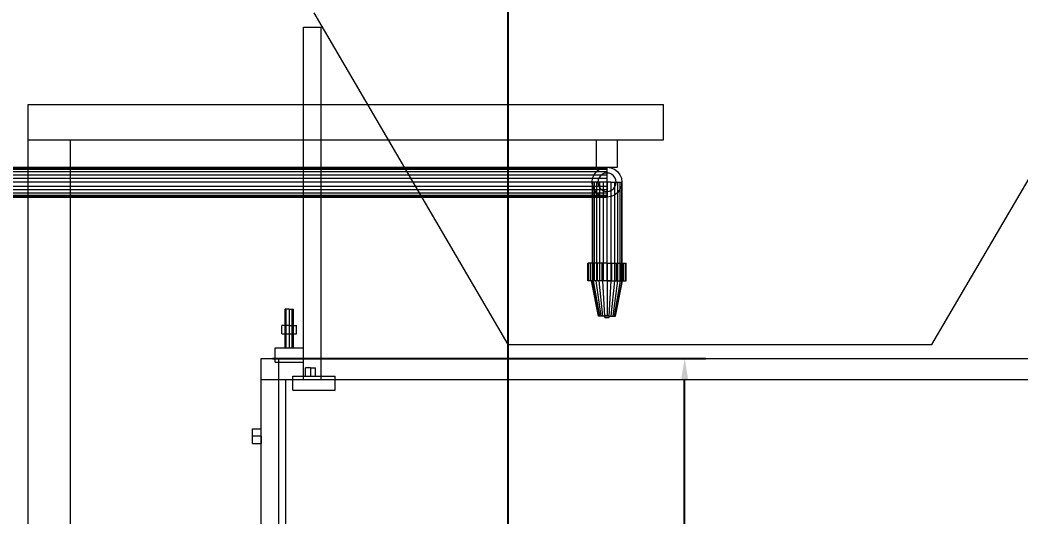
# Model space of a CAD drawing. Header units: millimetres. Extents: x -191664 to 191490, y -197311 to 10263.
# Drawn here: x 608 to 2025, y -96123 to -95420 of the extents above; entities that cross this region are included whole.
import ezdxf

# ---------------------------------------------------------------- set-up
doc = ezdxf.new("R2010")
doc.units = ezdxf.units.MM
for name, color, linetype, lineweight in [('COTAS_O', 1, 'Continuous', 0), ('COTAS_R', 1, 'Continuous', 0), ('DET_mezcladora_frontal', 7, 'Continuous', 0), ('R15_COTAS_TRANSPORTE_P', 1, 'Continuous', 0)]:
    doc.layers.add(name, color=color, linetype=linetype, lineweight=lineweight)
doc.dimstyles.new('PLANTA_20', dxfattribs={"dimtxt": 50, "dimasz": 30, "dimexe": 30, "dimexo": 16, "dimgap": 20, "dimtad": 1, "dimtih": 1, "dimtoh": 1, "dimdec": 1, "dimzin": 0, "dimdsep": 46, "dimcen": 0.09, "dimadec": 0, "dimazin": 0, "dimtfac": 1, "dimtdec": 4, "dimtofl": 0, "dimtmove": 0, "dimatfit": 3, "dimfxl": 1, "dimtolj": 1, "dimtzin": 0, "dimarcsym": 0})

# ---------------------------------------------------------------- blocks, each defined once
blk = doc.blocks.new('*D69')
at = {"layer": 'COTAS_O', "color": 0, "lineweight": -2, "transparency": 16777216}
for p, q in [((966, -95900), (1580, -95900)), ((1550, -97070), (1550, -95930)), ((966, -97100), (1580, -97100))]:
    blk.add_line(p, q, dxfattribs=at)
at = {"layer": 'COTAS_O', "color": 0, "transparency": 16777216}
for points in [[(1545, -95930), (1555, -95930), (1550, -95900)], [(1545, -97070), (1555, -97070), (1550, -97100)]]:
    blk.add_solid(points, dxfattribs=at)
at = {"layer": 'Defpoints', "color": 0, "transparency": 16777216}
for p in [(950, -95900), (1550, -95900), (950, -97100)]:
    blk.add_point(p, dxfattribs=at)
blk = doc.blocks.new('*D70')
at = {"layer": 'COTAS_R', "color": 0, "lineweight": -2, "transparency": 16777216}
for p, q in [((966, -95200), (2080, -95200)), ((2050, -97070), (2050, -95230)), ((966, -97100), (2080, -97100))]:
    blk.add_line(p, q, dxfattribs=at)
at = {"layer": 'COTAS_R', "color": 0, "transparency": 16777216}
for points in [[(2045, -95230), (2055, -95230), (2050, -95200)], [(2045, -97070), (2055, -97070), (2050, -97100)]]:
    blk.add_solid(points, dxfattribs=at)
at = {"layer": 'Defpoints', "color": 0, "transparency": 16777216}
for p in [(950, -95200), (2050, -95200), (950, -97100)]:
    blk.add_point(p, dxfattribs=at)
blk = doc.blocks.new('*D71')
at = {"layer": 'COTAS_R', "color": 0, "lineweight": -2, "transparency": 16777216}
for p, q in [((1584, -95250), (1270, -95250)), ((1300, -97070), (1300, -95280)), ((1584, -97100), (1270, -97100))]:
    blk.add_line(p, q, dxfattribs=at)
at = {"layer": 'COTAS_R', "color": 0, "transparency": 16777216}
for points in [[(1295, -95280), (1305, -95280), (1300, -95250)], [(1295, -97070), (1305, -97070), (1300, -97100)]]:
    blk.add_solid(points, dxfattribs=at)
at = {"layer": 'Defpoints', "color": 0, "transparency": 16777216}
for p in [(1300, -95250), (1600, -95250), (1600, -97100)]:
    blk.add_point(p, dxfattribs=at)
blk = doc.blocks.new('*D72')
at = {"layer": 'COTAS_R', "color": 0, "lineweight": -2, "transparency": 16777216}
for p, q in [((1584, -95250), (1270, -95250)), ((1300, -97070), (1300, -95280)), ((1584, -97100), (1270, -97100))]:
    blk.add_line(p, q, dxfattribs=at)
at = {"layer": 'COTAS_R', "color": 0, "transparency": 16777216}
for points in [[(1295, -95280), (1305, -95280), (1300, -95250)], [(1295, -97070), (1305, -97070), (1300, -97100)]]:
    blk.add_solid(points, dxfattribs=at)
at = {"layer": 'Defpoints', "color": 0, "transparency": 16777216}
for p in [(1300, -95250), (1600, -95250), (1600, -97100)]:
    blk.add_point(p, dxfattribs=at)
blk = doc.blocks.new('*D131')
at = {"layer": 'Defpoints', "color": 0, "transparency": 16777216}
for p in [(1100, -183968.1), (1139.8, -184162.7), (1104.6, -184212), (1304.6, -184212), (1304.6, -184212)]:
    blk.add_point(p, dxfattribs=at)
at = {"layer": 'R15_COTAS_TRANSPORTE_P', "color": 0, "lineweight": -2, "transparency": 16777216}
blk.add_arc((1304.6, -184212), 172, 140.0034, 169.9966, dxfattribs=at)
at = {"layer": 'R15_COTAS_TRANSPORTE_P', "color": 0, "transparency": 16777216}
for points in [[(1169.3, -184097.9), (1176.3, -184105), (1194, -184080.2)], [(1140.2, -184182.6), (1130.2, -184181.7), (1132.6, -184212)]]:
    blk.add_solid(points, dxfattribs=at)
blk = doc.blocks.new('*D133')
at = {"layer": 'Defpoints', "color": 0, "transparency": 16777216}
for p in [(439.7, -194148), (217.9, -194406.1), (-500, -194490), (-500, -194490), (500, -194490)]:
    blk.add_point(p, dxfattribs=at)
at = {"layer": 'R15_COTAS_TRANSPORTE_P', "color": 0, "lineweight": -2, "transparency": 16777216}
blk.add_arc((-500, -194490), 722.8, 2.3783, 17.6217, dxfattribs=at)
at = {"layer": 'R15_COTAS_TRANSPORTE_P', "color": 0, "transparency": 16777216}
for points in [[(184.1, -194272.8), (193.6, -194269.6), (179.2, -194242.8)], [(227.1, -194459.9), (217.2, -194460.1), (222.8, -194490)]]:
    blk.add_solid(points, dxfattribs=at)

msp = doc.modelspace()

# ---------------------------------------------------------------- linework, layer by layer
at = {"layer": 'DET_mezcladora_frontal', "color": 253, "true_color": 0xa5a6aa}
for p, q in [((1300, -95880), (1025, -95410)), ((1900, -95880), (2175, -95410)), ((1300, -95880), (1900, -95880)), ((975, -95930), (2225, -95930)), ((975, -96925), (975, -95930))]:
    msp.add_line(p, q, dxfattribs=at)
at = {"layer": 'DET_mezcladora_frontal', "color": 251, "true_color": 0x64686b}
for p, q in [((1010, -95430), (1035, -95430)), ((1010, -95930), (1010, -95430)), ((1035, -95930), (1035, -95430)), ((970, -95885), (1010, -95885)), ((970, -95905), (970, -95885)), ((1010, -95905), (1010, -95885)), ((970, -95905), (1010, -95905)), ((1010, -95930), (1035, -95930))]:
    msp.add_line(p, q, dxfattribs=at)
at = {"layer": 'DET_mezcladora_frontal', "color": 139, "true_color": 0x344b58}
for p, q in [((620, -95540), (1520, -95540)), ((620, -95590), (620, -95540)), ((1520, -95590), (1520, -95540)), ((620, -95590), (680, -95590)), ((620, -98180), (620, -95590)), ((620, -95590), (1520, -95590)), ((680, -98180), (680, -95590)), ((1437, -95839), (1443, -95839)), ((1437, -95842), (1437, -95839)), ((1443, -95842), (1443, -95839)), ((1437, -95842), (1443, -95842))]:
    msp.add_line(p, q, dxfattribs=at)
at = {"layer": 'DET_mezcladora_frontal', "color": 8, "true_color": 0x71848d}
for p, q in [((1425, -95590), (1455, -95590)), ((1425, -95628.8), (1425, -95590)), ((1455, -95628.8), (1455, -95590)), ((1425, -95628.8), (1455, -95628.8))]:
    msp.add_line(p, q, dxfattribs=at)
at = {"layer": 'DET_mezcladora_frontal', "color": 134, "true_color": 0x238fa9}
for p, q in [((150, -95628.8), (1440, -95628.8)), ((150, -95629.52), (1440, -95629.52)), ((150, -95631.64), (1440, -95631.64)), ((150, -95635.01), (1440, -95635.01)), ((150, -95639.4), (1440, -95639.4)), ((1419.52, -95644.51), (1421.64, -95639.4)), ((1421.64, -95639.4), (1425.01, -95635.01)), ((1425.01, -95635.01), (1429.4, -95631.64)), ((1429.4, -95631.64), (1434.51, -95629.52)), ((1434.51, -95629.52), (1440, -95628.8)), ((1440, -95629.52), (1440, -95628.8)), ((1440, -95628.8), (1445.49, -95629.52)), ((1440, -95631.64), (1440, -95629.52)), ((1440, -95635.01), (1440, -95631.64)), ((1440, -95639.4), (1440, -95635.01)), ((1440, -95644.51), (1440, -95639.4)), ((1445.49, -95629.52), (1450.6, -95631.64)), ((1450.6, -95631.64), (1454.99, -95635.01)), ((1454.99, -95635.01), (1458.36, -95639.4)), ((1458.36, -95639.4), (1460.48, -95644.51)), ((150, -95644.51), (1440, -95644.51)), ((1440, -95650), (150, -95650)), ((150, -95655.49), (1440, -95655.49)), ((1418.8, -95650), (1419.52, -95644.51)), ((1419.52, -95655.49), (1418.8, -95650)), ((1419.52, -95650), (1418.8, -95650)), ((1418.8, -95650), (1418.8, -95790)), ((1421.64, -95650), (1419.52, -95650)), ((1419.52, -95650), (1419.52, -95790)), ((1421.64, -95660.6), (1419.52, -95655.49)), ((1425.01, -95650), (1421.64, -95650)), ((1421.64, -95650), (1421.64, -95790)), ((1429.4, -95650), (1425.01, -95650)), ((1425.01, -95650), (1425.01, -95790)), ((1434.51, -95650), (1429.4, -95650)), ((1429.4, -95650), (1429.4, -95790)), ((1440, -95650), (1434.51, -95650)), ((1434.51, -95650), (1434.51, -95790)), ((1440, -95650), (1440, -95644.51)), ((1440, -95650), (1440, -95655.49)), ((1445.49, -95650), (1440, -95650)), ((1440, -95790), (1440, -95650)), ((1440, -95655.49), (1440, -95660.6)), ((1445.49, -95650), (1450.6, -95650)), ((1445.49, -95650), (1445.49, -95790)), ((1450.6, -95650), (1454.99, -95650)), ((1450.6, -95650), (1450.6, -95790)), ((1454.99, -95650), (1458.36, -95650)), ((1454.99, -95650), (1454.99, -95790)), ((1458.36, -95650), (1460.48, -95650)), ((1458.36, -95650), (1458.36, -95790)), ((1460.48, -95655.49), (1458.36, -95660.6)), ((1460.48, -95644.51), (1461.2, -95650)), ((1461.2, -95650), (1460.48, -95655.49)), ((1460.48, -95650), (1461.2, -95650)), ((1460.48, -95650), (1460.48, -95790)), ((1461.2, -95650), (1461.2, -95790)), ((150, -95660.6), (1440, -95660.6)), ((150, -95664.99), (1440, -95664.99)), ((150, -95668.36), (1440, -95668.36)), ((1425.01, -95664.99), (1421.64, -95660.6)), ((1429.4, -95668.36), (1425.01, -95664.99)), ((1434.51, -95670.48), (1429.4, -95668.36)), ((1440, -95660.6), (1440, -95664.99)), ((1440, -95664.99), (1440, -95668.36)), ((1440, -95668.36), (1440, -95670.48)), ((1450.6, -95668.36), (1445.49, -95670.48)), ((1454.99, -95664.99), (1450.6, -95668.36)), ((1458.36, -95660.6), (1454.99, -95664.99)), ((150, -95670.48), (1440, -95670.48)), ((150, -95671.2), (1440, -95671.2)), ((1440, -95671.2), (1434.51, -95670.48)), ((1440, -95670.48), (1440, -95671.2)), ((1445.49, -95670.48), (1440, -95671.2)), ((1419.52, -95790), (1418.8, -95790)), ((1421.64, -95790), (1419.52, -95790)), ((1425.01, -95790), (1421.64, -95790)), ((1429.4, -95790), (1425.01, -95790)), ((1434.51, -95790), (1429.4, -95790)), ((1440, -95790), (1434.51, -95790)), ((1440, -95790), (1445.49, -95790)), ((1445.49, -95790), (1450.6, -95790)), ((1450.6, -95790), (1454.99, -95790)), ((1454.99, -95790), (1458.36, -95790)), ((1458.36, -95790), (1460.48, -95790)), ((1460.48, -95790), (1461.2, -95790))]:
    msp.add_line(p, q, dxfattribs=at)
at = {"layer": 'DET_mezcladora_frontal', "color": 9, "true_color": 0xb9c5c9}
for p, q in [((1430.81, -95640.81), (1428.74, -95643.5)), ((1433.5, -95638.74), (1430.81, -95640.81)), ((1436.64, -95637.44), (1433.5, -95638.74)), ((1440, -95637), (1436.64, -95637.44)), ((1443.36, -95637.44), (1440, -95637)), ((1446.5, -95638.74), (1443.36, -95637.44)), ((1449.19, -95640.81), (1446.5, -95638.74)), ((1451.26, -95643.5), (1449.19, -95640.81)), ((1427.44, -95646.64), (1427, -95650)), ((1427, -95650), (1427.44, -95653.36)), ((1428.74, -95643.5), (1427.44, -95646.64)), ((1427.44, -95653.36), (1428.74, -95656.5)), ((1452.56, -95646.64), (1451.26, -95643.5)), ((1451.26, -95656.5), (1452.56, -95653.36)), ((1453, -95650), (1452.56, -95646.64)), ((1452.56, -95653.36), (1453, -95650)), ((1428.74, -95656.5), (1430.81, -95659.19)), ((1430.81, -95659.19), (1433.5, -95661.26)), ((1433.5, -95661.26), (1436.64, -95662.56)), ((1436.64, -95662.56), (1440, -95663)), ((1440, -95663), (1443.36, -95662.56)), ((1443.36, -95662.56), (1446.5, -95661.26)), ((1446.5, -95661.26), (1449.19, -95659.19)), ((1449.19, -95659.19), (1451.26, -95656.5)), ((1413.92, -95765), (1413, -95765)), ((1413, -95790), (1413, -95765)), ((1416.62, -95765), (1413.92, -95765)), ((1413.92, -95790), (1413.92, -95765)), ((1420.91, -95765), (1416.62, -95765)), ((1416.62, -95790), (1416.62, -95765)), ((1426.5, -95765), (1420.91, -95765)), ((1420.91, -95790), (1420.91, -95765)), ((1433.01, -95765), (1426.5, -95765)), ((1426.5, -95790), (1426.5, -95765)), ((1440, -95765), (1433.01, -95765)), ((1433.01, -95790), (1433.01, -95765)), ((1440, -95765), (1446.99, -95765)), ((1440, -95765), (1440, -95790)), ((1446.99, -95765), (1453.5, -95765)), ((1446.99, -95790), (1446.99, -95765)), ((1453.5, -95765), (1459.09, -95765)), ((1453.5, -95790), (1453.5, -95765)), ((1459.09, -95765), (1463.38, -95765)), ((1459.09, -95790), (1459.09, -95765)), ((1463.38, -95765), (1466.08, -95765)), ((1463.38, -95790), (1463.38, -95765)), ((1466.08, -95765), (1467, -95765)), ((1466.08, -95790), (1466.08, -95765)), ((1467, -95790), (1467, -95765)), ((1413.92, -95790), (1413, -95790)), ((1416.62, -95790), (1413.92, -95790)), ((1420.91, -95790), (1416.62, -95790)), ((1426.5, -95790), (1420.91, -95790)), ((1433.01, -95790), (1426.5, -95790)), ((1440, -95790), (1433.01, -95790)), ((1446.99, -95790), (1440, -95790)), ((1446.99, -95790), (1453.5, -95790)), ((1453.5, -95790), (1459.09, -95790)), ((1459.09, -95790), (1463.38, -95790)), ((1463.38, -95790), (1466.08, -95790)), ((1466.08, -95790), (1467, -95790))]:
    msp.add_line(p, q, dxfattribs=at)
at = {"layer": 'DET_mezcladora_frontal', "color": 55, "true_color": 0xb2944d}
for p, q in [((1418.75, -95790), (1418, -95790)), ((1428, -95840), (1418, -95790)), ((1420.95, -95790), (1418.75, -95790)), ((1428.41, -95840), (1418.75, -95790)), ((1424.44, -95790), (1420.95, -95790)), ((1429.61, -95840), (1420.95, -95790)), ((1429, -95790), (1424.44, -95790)), ((1431.51, -95840), (1424.44, -95790)), ((1434.31, -95790), (1429, -95790)), ((1434, -95840), (1429, -95790)), ((1440, -95790), (1434.31, -95790)), ((1436.89, -95840), (1434.31, -95790)), ((1440, -95790), (1445.69, -95790)), ((1440, -95790), (1440, -95840)), ((1443.11, -95840), (1445.69, -95790)), ((1445.69, -95790), (1451, -95790)), ((1446, -95840), (1451, -95790)), ((1448.49, -95840), (1455.56, -95790)), ((1450.39, -95840), (1459.05, -95790)), ((1451, -95790), (1455.56, -95790)), ((1451.59, -95840), (1461.25, -95790)), ((1452, -95840), (1462, -95790)), ((1455.56, -95790), (1459.05, -95790)), ((1459.05, -95790), (1461.25, -95790)), ((1461.25, -95790), (1462, -95790)), ((1428.41, -95840), (1428, -95840)), ((1429.61, -95840), (1428.41, -95840)), ((1431.51, -95840), (1429.61, -95840)), ((1434, -95840), (1431.51, -95840)), ((1436.89, -95840), (1434, -95840)), ((1440, -95840), (1436.89, -95840)), ((1443.11, -95840), (1440, -95840)), ((1443.11, -95840), (1446, -95840)), ((1446, -95840), (1448.49, -95840)), ((1448.49, -95840), (1450.39, -95840)), ((1450.39, -95840), (1451.59, -95840)), ((1451.59, -95840), (1452, -95840))]:
    msp.add_line(p, q, dxfattribs=at)
at = {"layer": 'DET_mezcladora_frontal', "color": 149, "true_color": 0x3c4245}
for p, q in [((985.76, -95830), (984, -95830)), ((984, -95885), (984, -95830)), ((990, -95830), (985.76, -95830)), ((985.76, -95885), (985.76, -95830)), ((990, -95830), (994.24, -95830)), ((990, -95830), (990, -95885)), ((994.24, -95830), (996, -95830)), ((994.24, -95885), (994.24, -95830)), ((996, -95885), (996, -95830)), ((985.76, -95885), (984, -95885)), ((985.76, -95885), (990, -95885)), ((990, -95885), (994.24, -95885)), ((994.24, -95885), (996, -95885)), ((938, -96010), (938, -95999.61)), ((938, -95999.61), (950, -95999.61)), ((938, -96020.39), (938, -96010)), ((950, -96010), (938, -96010)), ((950, -96010), (950, -95999.61)), ((950, -96010), (950, -96020.39)), ((938, -96020.39), (950, -96020.39))]:
    msp.add_line(p, q, dxfattribs=at)
at = {"layer": 'DET_mezcladora_frontal', "color": 43, "true_color": 0xe7bf45}
for p, q in [((990, -95853), (979.61, -95853)), ((979.61, -95865), (979.61, -95853)), ((990, -95853), (1000.39, -95853)), ((990, -95853), (990, -95865)), ((1000.39, -95865), (1000.39, -95853)), ((979.61, -95865), (990, -95865)), ((990, -95865), (1000.39, -95865)), ((1020, -95913), (1013.07, -95913)), ((1013.07, -95925), (1013.07, -95913)), ((1013.07, -95925), (1020, -95925)), ((1020, -95913), (1026.93, -95913)), ((1020, -95913), (1020, -95925)), ((1020, -95925), (1026.93, -95925)), ((1026.93, -95925), (1026.93, -95913))]:
    msp.add_line(p, q, dxfattribs=at)
at = {"layer": 'DET_mezcladora_frontal', "color": 252, "true_color": 0x8b8c91}
for p, q in [((950, -95900), (975, -95900)), ((950, -96925), (950, -95900)), ((975, -96925), (975, -95900))]:
    msp.add_line(p, q, dxfattribs=at)
at = {"layer": 'DET_mezcladora_frontal', "color": 9, "true_color": 0xc6c9c8}
for p, q in [((950, -95930), (950, -95900)), ((950, -95900), (2250, -95900)), ((975, -95930), (975, -95900)), ((995, -95925), (1055, -95925)), ((995, -95945), (995, -95925)), ((1055, -95945), (1055, -95925)), ((950, -95930), (975, -95930)), ((950, -95930), (2250, -95930)), ((950, -95930), (985, -95930)), ((950, -96960), (950, -95930)), ((985, -96960), (985, -95930)), ((995, -95945), (1055, -95945))]:
    msp.add_line(p, q, dxfattribs=at)

# ---------------------------------------------------------------- dimensions: what is measured, and where the dimension line sits
at = {"layer": 'COTAS_O'}
dim = msp.add_aligned_dim(p1=(950, -97100), p2=(950, -95900), distance=-600, text='<> O', dimstyle='PLANTA_20', dxfattribs=at)
dim.commit()
dim.dimension.update_dxf_attribs({"geometry": '*D69', "text_midpoint": (1550, -96500)})
at = {"layer": 'COTAS_R'}
for p1, p2, distance, picture, middle in [((950, -97100), (950, -95200), -1100, '*D70', (2050, -96150)), ((1600, -97100), (1600, -95250), 300, '*D71', (1300, -96175)), ((1600, -97100), (1600, -95250), 300, '*D72', (1300, -96175))]:
    dim = msp.add_aligned_dim(p1=p1, p2=p2, distance=distance, text='<> R', dimstyle='PLANTA_20', dxfattribs=at)
    dim.commit()
    dim.dimension.update_dxf_attribs({"geometry": picture, "text_midpoint": middle})
at = {"layer": 'R15_COTAS_TRANSPORTE_P'}
for base, line1, line2, picture, middle in [((217.89, -194406.09), ((-500, -194490), (500, -194490)), ((-500, -194490), (439.69, -194147.98)), '*D133', (191490.46, -33543.69)), ((1139.8, -184162.66), ((1304.62, -184212), (1104.62, -184212)), ((1304.62, -184212), (1100, -183968.15)), '*D131', (-166426.35, -78863.51))]:
    dim = msp.add_angular_dim_2l(base=base, line1=line1, line2=line2, dimstyle='PLANTA_20', dxfattribs=at)
    dim.commit()
    dim.dimension.update_dxf_attribs({"geometry": picture, "text_midpoint": middle})

doc.saveas('drawing.dxf')
